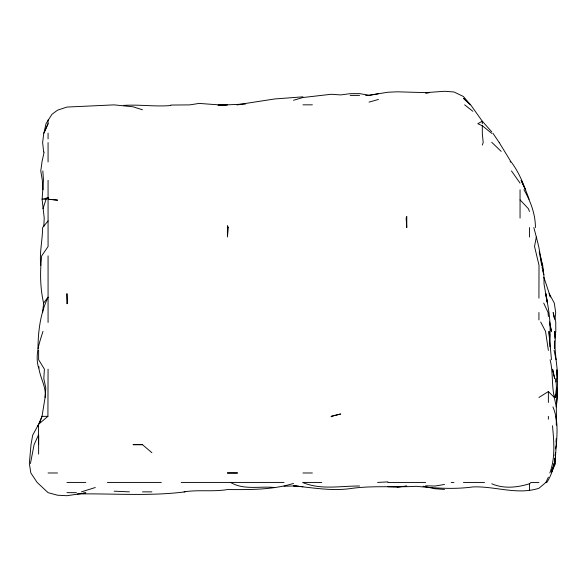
<?xml version="1.0" encoding="UTF-8"?>
<svg xmlns="http://www.w3.org/2000/svg" width="587" height="587" viewBox="0 0 587 587"><rect width="100%" height="100%" fill="white"/><g stroke="black" fill="none" stroke-linecap="round" stroke-linejoin="round"><path stroke-width="0.88" d="M38.625 444.66L38.625 435.121L38.625 454.103M554.473 458.396L554.451 463.547L551.362 472.124M554.686 336.534L554.715 331.384L555.273 340.827L554.59 348.553M556.285 424.929L556.425 416.344M557.188 397.465L556.755 388.029L557.18 397.465L556.322 406.901C557.334 394.655 558.266 382.247 556.799 370.001M38.625 350.263L38.625 359.706L44.399 369.15L43.812 378.586L45.801 388.029L45.089 397.465L42.007 416.344L38.625 424.232L38.36 435.224L34.09 444.66L30.443 463.547M555.089 397.465L555.177 394.89M43.805 226.692L44.223 218.107L42.103 199.228L43.46 180.348L42.844 170.912M555.808 382.02L556.021 378.586L556.417 388.029L555.331 397.465M552.925 406.901C559.25 421.862 556.667 438.408 555.632 454.103C554.95 464.031 552.206 473.973 546.864 482.426L545.895 482.426L538.932 488.259C517.242 495.267 494.936 485.999 472.858 486.924C454 489.551 435.055 488.113 416.212 486.3C394.178 487.628 372.077 485.361 350.138 488.619C331.251 491.194 312.291 487.628 293.5 485.853L302.943 486.696L293.5 485.955L284.057 486.263M556.197 442.092L556.447 438.658M37.994 348.553C38.111 330.921 40.4 313.267 48.068 297.154L43.599 303.068L42.638 312.504M554.84 458.396L554.451 463.547L552.037 469.835M555.031 455.82L555.163 454.103M38.771 366.369C39.307 376.905 46.637 386.503 45.089 397.465M43.599 303.068C40.048 287.608 39.982 271.568 41.692 255.866L48.068 246.562L48.068 180.348M554.972 319.372L555.698 312.504L554.297 303.068L549.161 293.625L549.938 296.2M83.251 493.183L85.827 492.926L66.947 495.714L57.504 495.223L48.068 492.654L37.135 482.426L30.84 472.983L29.35 463.547L31.001 444.66L32.674 435.224L38.625 424.232L47.914 416.344L48.068 369.15M554.964 338.251L555.801 331.384L555.757 321.947L553.167 312.504L554.003 317.655M555.529 448.952L556.087 445.518M533.847 227.551L536.32 236.987L534.537 246.43L539.013 265.309L538.932 298.145M44.15 152.033L42.059 161.469L40.774 170.912L42.323 180.348L43.071 189.792M42.99 331.384C39.168 343.307 34.846 355.362 38.625 368.034L38.625 366.369M549.836 472.983C555.507 457.801 553.901 441.556 552.506 425.78M551.398 472.124L552.228 469.549M42.976 208.671L46.079 199.228L48.068 197.68L48.222 199.228L57.504 200.13L48.222 199.228M39.857 422.354L42.007 416.344L47.914 416.344M482.294 145.055L483.196 142.59L482.294 133.154L482.294 125.735L477.781 123.71L482.294 121.223L491.73 131.826M48.068 119.99L48.068 123.71L43.944 133.154L45.991 123.71L51.986 114.274L57.504 110.187L66.947 107.069L114.142 104.875L133.029 106.79L142.465 109.784M48.068 123.71L43.783 133.154L42.631 142.59L43.658 152.033M551.501 472.197L555.515 463.547L555.581 452.386M545.895 482.426L548.375 477.202M48.068 220.895L42.638 227.551C42.484 240.215 39.395 252.703 40.738 265.309M491.73 483.754C503.829 489.008 517.228 487.57 529.489 483.754L531.03 482.426L538.932 482.426M538.932 397.465L548.375 391.536L554.311 397.465L556.285 406.901L556.593 424.929L556.036 416.344M95.27 487.518L81.49 491.862M293.5 100.282L302.943 97.515L331.259 94.272L340.702 94.925L350.138 93.678L359.574 93.634L369.018 95.263L387.897 92.232L397.333 91.814L425.656 92.629L444.535 91.286L453.971 91.968L463.414 96.495L470.451 104.831L463.414 98.286L470.664 104.831L482.294 121.223L482.294 123.71M369.018 102.116L378.461 99.46M293.5 483.431C272.133 490.013 249.541 489.668 227.418 489.558C213.03 492.001 198.384 489.536 184.054 491.862M48.068 197.68L42.103 199.228L46.079 199.228M377.566 482.426L387.897 481.89M378.461 93.737L369.018 95.395L365.584 95.314M185.037 491.862C149.333 496.448 113.181 493.337 77.242 493.961M444.535 484.444L435.092 486.043L425.656 485.801M79.817 493.52L81.534 493.351M302.943 96.833L274.621 98.968L236.862 104.802L241.154 104.449M397.333 486.997L406.776 486.117L397.333 486.99L387.897 486.711M123.586 105.433C139.332 104.31 155.019 106.907 170.788 105.513M245.447 104.06L217.982 105.22L227.418 104.824L218.459 104.831L199.103 103.415L189.66 104.897L170.788 105.051M350.138 95.395L359.574 95.395M302.943 104.831L312.379 104.831M37.495 425.78L38.625 425.78M142.465 444.66L133.029 444.66L142.465 444.667L151.901 452.702M48.068 472.983L57.504 472.983M302.943 472.983L312.379 472.983M66.947 482.426L85.827 482.426M107.377 482.426L161.344 482.426M181.229 482.426L284.057 482.426M302.943 482.426L321.815 482.426M387.897 482.426L425.656 482.426M451.139 482.426L453.971 482.426M463.414 482.426L484.554 482.426M142.465 491.862L151.901 491.862M66.947 492.64L76.383 492.691M359.574 486.007C340.687 485.904 321.177 490.123 302.943 482.602M129.434 491.862L114.142 491.18M274.621 487.54C260.012 485.911 243.906 490.431 230.618 482.426M444.535 489.426L435.092 488.744L423.08 486.234M491.73 142.274L501.173 151.38M464.625 104.831L472.858 111.288M482.294 125.735L491.73 133.352M520.053 199.881L528.351 208.671L529.489 211.452M510.118 161.469L510.617 162.122M511.468 170.912L520.053 183.122M492.816 133.154L499.28 142.59M510.8 161.469C517.352 169.966 521.894 179.725 525.453 189.792L521.117 180.348L525.541 189.792L529.114 199.228M510.617 161.212L499.251 142.59M540.649 321.947L545.536 331.384L548.375 350.417M523.978 189.792C530.626 201.304 535.41 214.101 535.425 227.551M543.709 303.068L548.067 312.504L548.375 316.576M543.885 277.321L550.459 297.059M539.196 252.006L542.704 265.309L543.701 274.745L542.77 270.46M536.32 236.987L538.69 246.43L543.9 274.745L544.054 284.189L547.223 302.21M545.44 293.625C549.08 308.997 551.156 325.015 549.615 340.827L548.926 331.384L551.464 359.706M552.668 370.001L554.671 378.586L552.646 369.15M549.718 323.664L551.457 331.384L549.652 321.947M542.021 267.026L542.395 268.743M554.062 350.263L556.072 359.706L557.151 369.15L557.188 378.586L556.755 370.001M550.114 359.706C553.167 372.092 551.567 385.013 554.311 397.465M540.047 255.866L541.647 265.309M546.027 293.625L547.275 302.21M556.072 359.706L554.399 340.827M549.726 333.959L549.909 346.836M556.205 438.658L556.227 444.66M554.422 345.978L554.436 348.553M548.375 391.536L548.375 402.499M548.375 416.344L548.375 419.206M538.932 312.504L538.932 319.915M529.489 227.551L529.489 236.987M529.489 483.754L529.489 490.578M520.053 189.792L520.053 218.107M48.068 133.154L48.068 138.884M48.068 142.59L48.068 161.924M48.068 255.866L48.068 322.49M228.321 227.551L227.418 236.987L227.418 225.555L228.321 227.551M331.303 416.344L331.259 416.777L331.259 416.344L340.702 413.974L331.303 416.344M554.157 463.547L553.328 466.115L554.157 463.547M406.776 216.684L406.138 218.107L406.776 227.551L406.776 216.684M67.388 303.068L66.947 303.765L66.947 293.625L67.388 303.068M237.478 472.983L227.418 472.983L237.478 472.983M429.09 92.614L425.656 93.003L429.09 92.651"/></g></svg>
